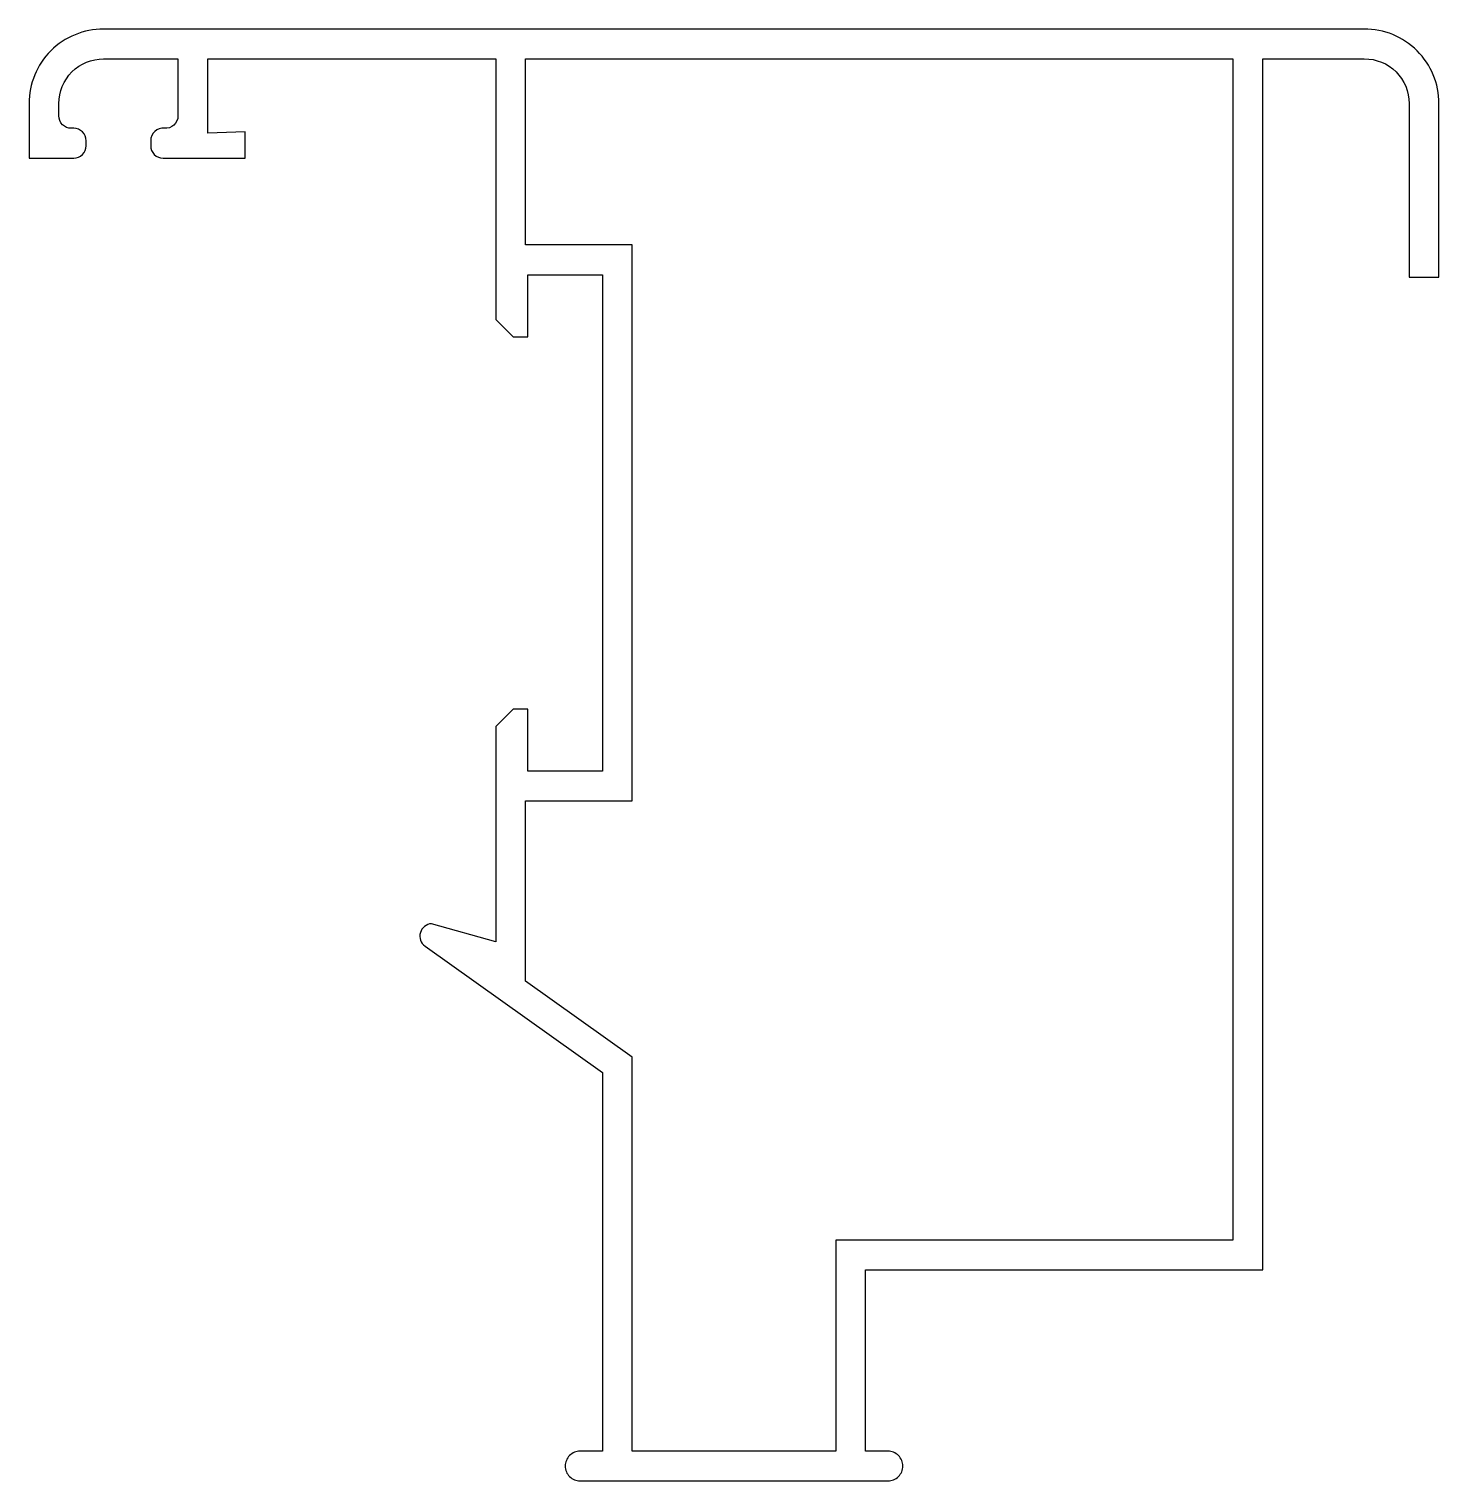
# Model space of a CAD drawing. Extents: x 126.5 to 183.3, y 182.8 to 241.3.
import ezdxf

# ---------------------------------------------------------------- set-up
doc = ezdxf.new("R2010")
doc.units = 0
doc.header["$LTSCALE"] = 15
doc.layers.add('3', color=7, linetype='CONTINUOUS')

msp = doc.modelspace()

# ---------------------------------------------------------------- linework, layer by layer
at = {"layer": '3', "linetype": 'CONTINUOUS'}
msp.add_lwpolyline([(127.727, 238.302), (127.727, 238.302, -0.414214), (129.527, 240.102), (129.527, 240.102), (132.527, 240.102), (132.527, 237.802), (132.527, 237.802, -0.443862), (131.977, 237.304, 0.443862), (131.427, 236.807), (131.427, 236.602), (131.427, 236.602, 0.414214), (131.927, 236.102), (131.927, 236.102), (135.227, 236.102), (135.227, 237.162), (133.727, 237.102), (133.727, 240.102), (145.327, 240.102), (145.327, 229.602), (146.027, 228.902), (146.627, 228.902), (146.627, 231.402), (149.627, 231.402), (149.627, 211.402), (146.627, 211.402), (146.627, 213.902), (146.027, 213.902), (145.327, 213.202), (145.327, 204.53), (142.742, 205.254), (142.742, 205.254, 0.707642), (142.481, 204.348), (142.481, 204.348), (149.627, 199.253), (149.627, 184.002), (148.727, 184.002, 0.414214), (148.127, 183.402), (148.127, 183.402, 0.414214), (148.727, 182.802), (161.127, 182.802, 0.414214), (161.727, 183.402, 0.414214), (161.127, 184.002), (160.227, 184.002), (160.227, 191.302), (176.227, 191.302), (176.227, 240.102), (180.317, 240.102, -0.415727), (182.127, 238.302), (182.127, 231.302), (183.327, 231.302), (183.327, 238.302, 0.415386), (180.315, 241.302), (129.527, 241.302), (129.527, 241.302, 0.414214), (126.527, 238.302), (126.527, 238.302), (126.527, 236.102), (128.327, 236.102), (128.327, 236.102, 0.414214), (128.827, 236.602), (128.827, 236.602), (128.827, 236.802), (128.827, 236.802, 0.414214), (128.327, 237.302), (128.327, 237.302), (128.227, 237.302), (128.227, 237.302, -0.414214), (127.727, 237.802), (127.727, 237.802)], format="xyb", close=True, dxfattribs=at)
msp.add_lwpolyline([(146.527, 240.102), (175.027, 240.102), (175.027, 192.502), (159.027, 192.502), (159.027, 184.002), (150.827, 184.002), (150.827, 199.871), (146.527, 202.937), (146.527, 210.202), (150.827, 210.202), (150.827, 232.602), (146.527, 232.602)], close=True, dxfattribs=at)

doc.saveas('drawing.dxf')
